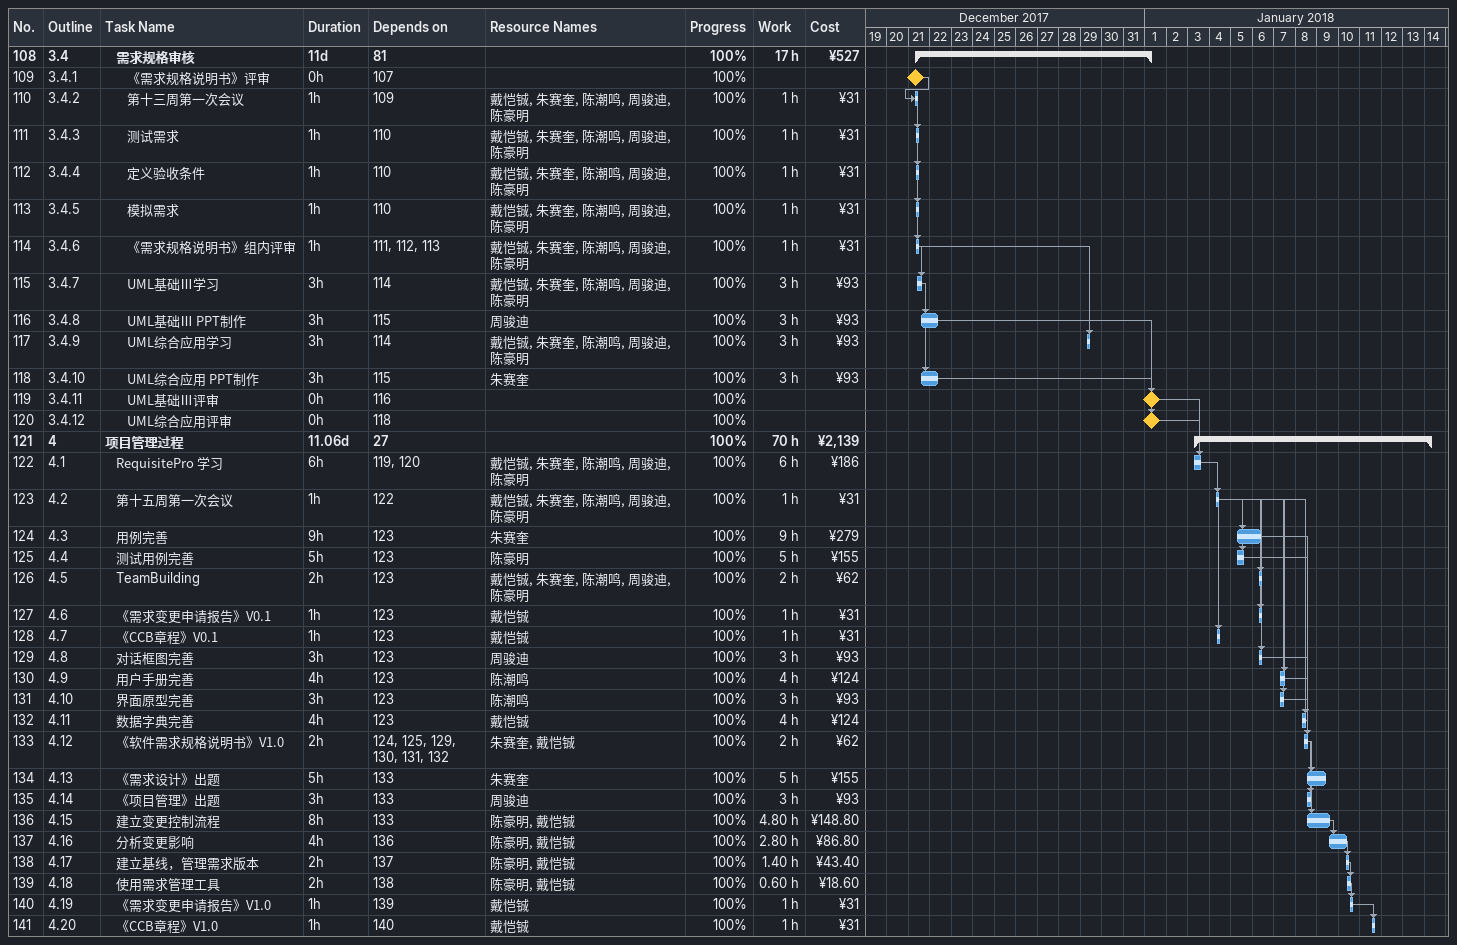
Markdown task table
| ID | WBS | Task | Duration | Start | Finish | Predecessors | Resources | % complete | Work (h) | Cost (¥) |
|---|---|---|---|---|---|---|---|---|---|---|
| 108 | 3.4 | **需求规格审核** | 11d | 2017-12-21 | 2018-01-01 | 81 |  | 100 | 17 | 527 |
| 109 | 3.4.1 | 《需求规格说明书》评审 | 0h | 2017-12-21 | 2017-12-21 | 107 |  | 100 |  |  |
| 110 | 3.4.2 | 第十三周第一次会议 | 1h | 2017-12-21 | 2017-12-21 | 109 | 戴恺铖, 朱赛奎, 陈潮鸣, 周骏迪, 陈豪明 | 100 | 1 | 31 |
| 111 | 3.4.3 | 测试需求 | 1h | 2017-12-21 | 2017-12-21 | 110 | 戴恺铖, 朱赛奎, 陈潮鸣, 周骏迪, 陈豪明 | 100 | 1 | 31 |
| 112 | 3.4.4 | 定义验收条件 | 1h | 2017-12-21 | 2017-12-21 | 110 | 戴恺铖, 朱赛奎, 陈潮鸣, 周骏迪, 陈豪明 | 100 | 1 | 31 |
| 113 | 3.4.5 | 模拟需求 | 1h | 2017-12-21 | 2017-12-21 | 110 | 戴恺铖, 朱赛奎, 陈潮鸣, 周骏迪, 陈豪明 | 100 | 1 | 31 |
| 114 | 3.4.6 | 《需求规格说明书》组内评审 | 1h | 2017-12-21 | 2017-12-21 | 111, 112, 113 | 戴恺铖, 朱赛奎, 陈潮鸣, 周骏迪, 陈豪明 | 100 | 1 | 31 |
| 115 | 3.4.7 | UML基础Ⅲ学习 | 3h | 2017-12-21 | 2017-12-21 | 114 | 戴恺铖, 朱赛奎, 陈潮鸣, 周骏迪, 陈豪明 | 100 | 3 | 93 |
| 116 | 3.4.8 | UML基础Ⅲ PPT制作 | 3h | 2017-12-21 | 2017-12-22 | 115 | 周骏迪 | 100 | 3 | 93 |
| 117 | 3.4.9 | UML综合应用学习 | 3h | 2017-12-29 | 2017-12-29 | 114 | 戴恺铖, 朱赛奎, 陈潮鸣, 周骏迪, 陈豪明 | 100 | 3 | 93 |
| 118 | 3.4.10 | UML综合应用 PPT制作 | 3h | 2017-12-21 | 2017-12-22 | 115 | 朱赛奎 | 100 | 3 | 93 |
| 119 | 3.4.11 | UML基础Ⅲ评审 | 0h | 2018-01-01 | 2018-01-01 | 116 |  | 100 |  |  |
| 120 | 3.4.12 | UML综合应用评审 | 0h | 2018-01-01 | 2018-01-01 | 118 |  | 100 |  |  |
| 121 | 4 | **项目管理过程** | 11.06d | 2018-01-03 | 2018-01-14 | 27 |  | 100 | 70 | 2139 |
| 122 | 4.1 | RequisitePro 学习 | 6h | 2018-01-03 | 2018-01-03 | 119, 120 | 戴恺铖, 朱赛奎, 陈潮鸣, 周骏迪, 陈豪明 | 100 | 6 | 186 |
| 123 | 4.2 | 第十五周第一次会议 | 1h | 2018-01-04 | 2018-01-04 | 122 | 戴恺铖, 朱赛奎, 陈潮鸣, 周骏迪, 陈豪明 | 100 | 1 | 31 |
| 124 | 4.3 | 用例完善 | 9h | 2018-01-05 | 2018-01-06 | 123 | 朱赛奎 | 100 | 9 | 279 |
| 125 | 4.4 | 测试用例完善 | 5h | 2018-01-05 | 2018-01-05 | 123 | 陈豪明 | 100 | 5 | 155 |
| 126 | 4.5 | TeamBuilding | 2h | 2018-01-06 | 2018-01-06 | 123 | 戴恺铖, 朱赛奎, 陈潮鸣, 周骏迪, 陈豪明 | 100 | 2 | 62 |
| 127 | 4.6 | 《需求变更申请报告》V0.1 | 1h | 2018-01-06 | 2018-01-06 | 123 | 戴恺铖 | 100 | 1 | 31 |
| 128 | 4.7 | 《CCB章程》V0.1 | 1h | 2018-01-04 | 2018-01-04 | 123 | 戴恺铖 | 100 | 1 | 31 |
| 129 | 4.8 | 对话框图完善 | 3h | 2018-01-06 | 2018-01-06 | 123 | 周骏迪 | 100 | 3 | 93 |
| 130 | 4.9 | 用户手册完善 | 4h | 2018-01-07 | 2018-01-07 | 123 | 陈潮鸣 | 100 | 4 | 124 |
| 131 | 4.10 | 界面原型完善 | 3h | 2018-01-07 | 2018-01-07 | 123 | 陈潮鸣 | 100 | 3 | 93 |
| 132 | 4.11 | 数据字典完善 | 4h | 2018-01-08 | 2018-01-08 | 123 | 戴恺铖 | 100 | 4 | 124 |
| 133 | 4.12 | 《软件需求规格说明书》V1.0 | 2h | 2018-01-08 | 2018-01-08 | 124, 125, 129, 130, 131, 132 | 朱赛奎, 戴恺铖 | 100 | 2 | 62 |
| 134 | 4.13 | 《需求设计》出题 | 5h | 2018-01-08 | 2018-01-09 | 133 | 朱赛奎 | 100 | 5 | 155 |
| 135 | 4.14 | 《项目管理》出题 | 3h | 2018-01-08 | 2018-01-08 | 133 | 周骏迪 | 100 | 3 | 93 |
| 136 | 4.15 | 建立变更控制流程 | 8h | 2018-01-08 | 2018-01-09 | 133 | 陈豪明, 戴恺铖 | 100 | 4.80 | 148.80 |
| 137 | 4.16 | 分析变更影响 | 4h | 2018-01-09 | 2018-01-10 | 136 | 陈豪明, 戴恺铖 | 100 | 2.80 | 86.80 |
| 138 | 4.17 | 建立基线，管理需求版本 | 2h | 2018-01-10 | 2018-01-10 | 137 | 陈豪明, 戴恺铖 | 100 | 1.40 | 43.40 |
| 139 | 4.18 | 使用需求管理工具 | 2h | 2018-01-10 | 2018-01-10 | 138 | 陈豪明, 戴恺铖 | 100 | 0.60 | 18.60 |
| 140 | 4.19 | 《需求变更申请报告》V1.0 | 1h | 2018-01-10 | 2018-01-10 | 139 | 戴恺铖 | 100 | 1 | 31 |
| 141 | 4.20 | 《CCB章程》V1.0 | 1h | 2018-01-11 | 2018-01-11 | 140 | 戴恺铖 | 100 | 1 | 31 |
